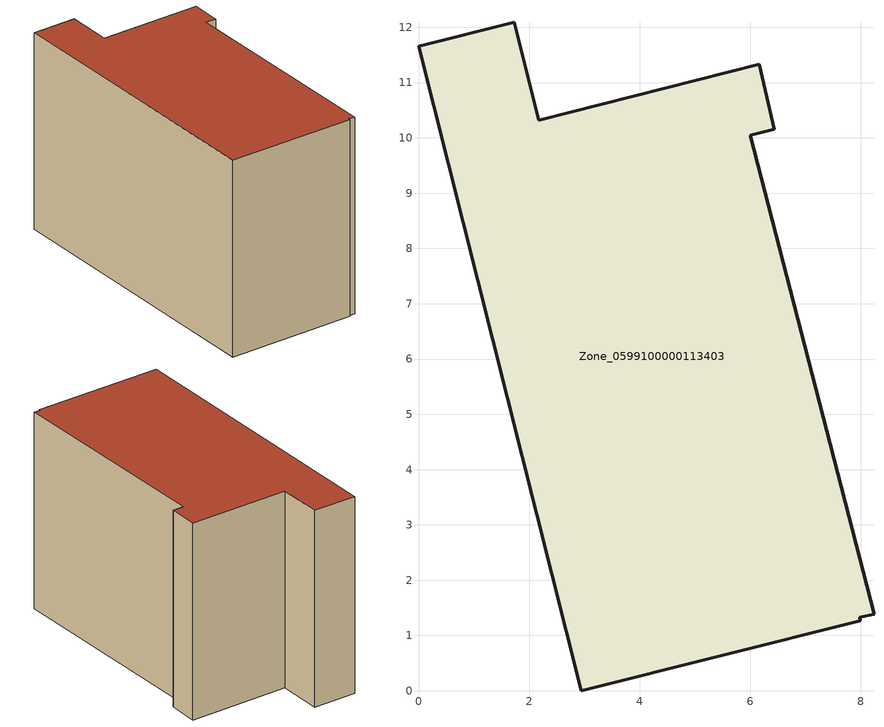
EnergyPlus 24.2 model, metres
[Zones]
Zone_0599100000113403
 floor ground (C_G): 7.98,1.33 7.99,1.27 2.94,0 0,11.66 1.73,12.09 2.17,10.32 6.16,11.33 6.43,10.15 6,10.05 8.24,1.38 z0
 wall outside (C_F): 1.73,12.09 0,11.66 2.94,0 7.99,1.27 7.98,1.33 8.24,1.38 6,10.05 6.43,10.15 6.16,11.33 2.17,10.32 1.73,12.09 z0:8.02
 roof outside (C_R): 8.24,1.38 6,10.05 6.43,10.15 6.16,11.33 2.17,10.32 1.73,12.09 0,11.66 2.94,0 7.99,1.27 7.98,1.33 z8.02
[BUILDING]
Pand.0599100000113403: North Axis=0; Terrain=City; Loads Convergence Tolerance Value=0.04; Temperature Convergence Tolerance Value=0.4; Solar Distribution=FullExterior; Maximum Number of Warmup Days=25; Minimum Number of Warmup Days=1
[Site:Location]
Rotterdam.The.Hague.AP_ZH_NLD Design_Conditions: Latitude=51.96; Longitude=4.45; Time Zone=1; Elevation=-4.5
[SITE:GROUNDTEMPERATURE:BUILDINGSURFACE]
18, 18, 18, 18, 18, 18, 18, 18, 18, 18, 18, 18
[MATERIAL] Thermal Absorptance=0.9; Solar Absorptance=0.7; Visible Absorptance=0.7
Name | Roughness | Thickness | Conductivity | Density | Specific Heat
G.TI.1975-1991 | MediumSmooth | 0.15 | 0.288461 | 540 | 1210
F.TI.1975-1991 | Rough | 0.3 | 0.230769 | 1920 | 840
R.TI.1975-1991 | MediumRough | 0.2 | 0.153846 | 1500 | 1000
[CONSTRUCTION]
C_G: G.TI.1975-1991
C_F: F.TI.1975-1991
C_R: R.TI.1975-1991
[ZONE]
Zone_0599100000113403: Type=1; Multiplier=1; Ceiling Height=Autocalculate; Volume=Autocalculate; Floor Area=autocalculate; Part of Total Floor Area=Yes
[ZONEINFILTRATION:DESIGNFLOWRATE]
Infil_Zone_0599100000113403: Zone or ZoneList or Space or SpaceList=Zone_0599100000113403; Schedule=AlwaysOn; Design Flow Rate Calculation Method=Flow/Area; Flow Rate per Floor Area=0.003; Constant Term Coefficient=1; Temperature Term Coefficient=0; Velocity Term Coefficient=0; Velocity Squared Term Coefficient=0
[HVACTEMPLATE:ZONE:IDEALLOADSAIRSYSTEM]
Zone_0599100000113403: Maximum Heating Supply Air Temperature=50; Minimum Cooling Supply Air Temperature=13; Maximum Heating Supply Air Humidity Ratio=0.0156; Minimum Cooling Supply Air Humidity Ratio=0.0077; Heating Limit=NoLimit; Cooling Limit=NoLimit; Dehumidification Control Type=ConstantSensibleHeatRatio; Cooling Sensible Heat Ratio=0.7; Dehumidification Setpoint=60; Humidification Control Type=None; Humidification Setpoint=30; Outdoor Air Method=None; Outdoor Air Flow Rate per Person=0.00944; Outdoor Air Flow Rate per Zone Floor Area=0; Outdoor Air Flow Rate per Zone=0; Demand Controlled Ventilation Type=None; Outdoor Air Economizer Type=NoEconomizer; Heat Recovery Type=None; Sensible Heat Recovery Effectiveness=0.7; Latent Heat Recovery Effectiveness=0.65
[ZONECONTROL:THERMOSTAT]
ThermostatControl_Zone_0599100000113403: Zone or ZoneList=Zone_0599100000113403; Control Type Schedule=DualSetpointControlType; Control 1=Thermostat_Zone_0599100000113403; Temperature Difference Between Cutout And Setpoint=0
[THERMOSTATSETPOINT:DUALSETPOINT]
Thermostat_Zone_0599100000113403: Heating Setpoint Temperature Schedule=HeatingSetpoint_Zone_0599100000113403; Cooling Setpoint Temperature Schedule=CoolingSetpoint_Zone_0599100000113403
[SCHEDULE:COMPACT]
HeatingSetpoint_Zone_0599100000113403: Through: 12/31, For: AllDays, Until: 24:00, 21
CoolingSetpoint_Zone_0599100000113403: Through: 12/31, For: AllDays, Until: 24:00, 24
DualSetpointControlType: Through: 12/31, For: AllDays, Until: 24:00, 4
AlwaysOn: Through: 12/31, For: AllDays, Until: 24:00, 1
